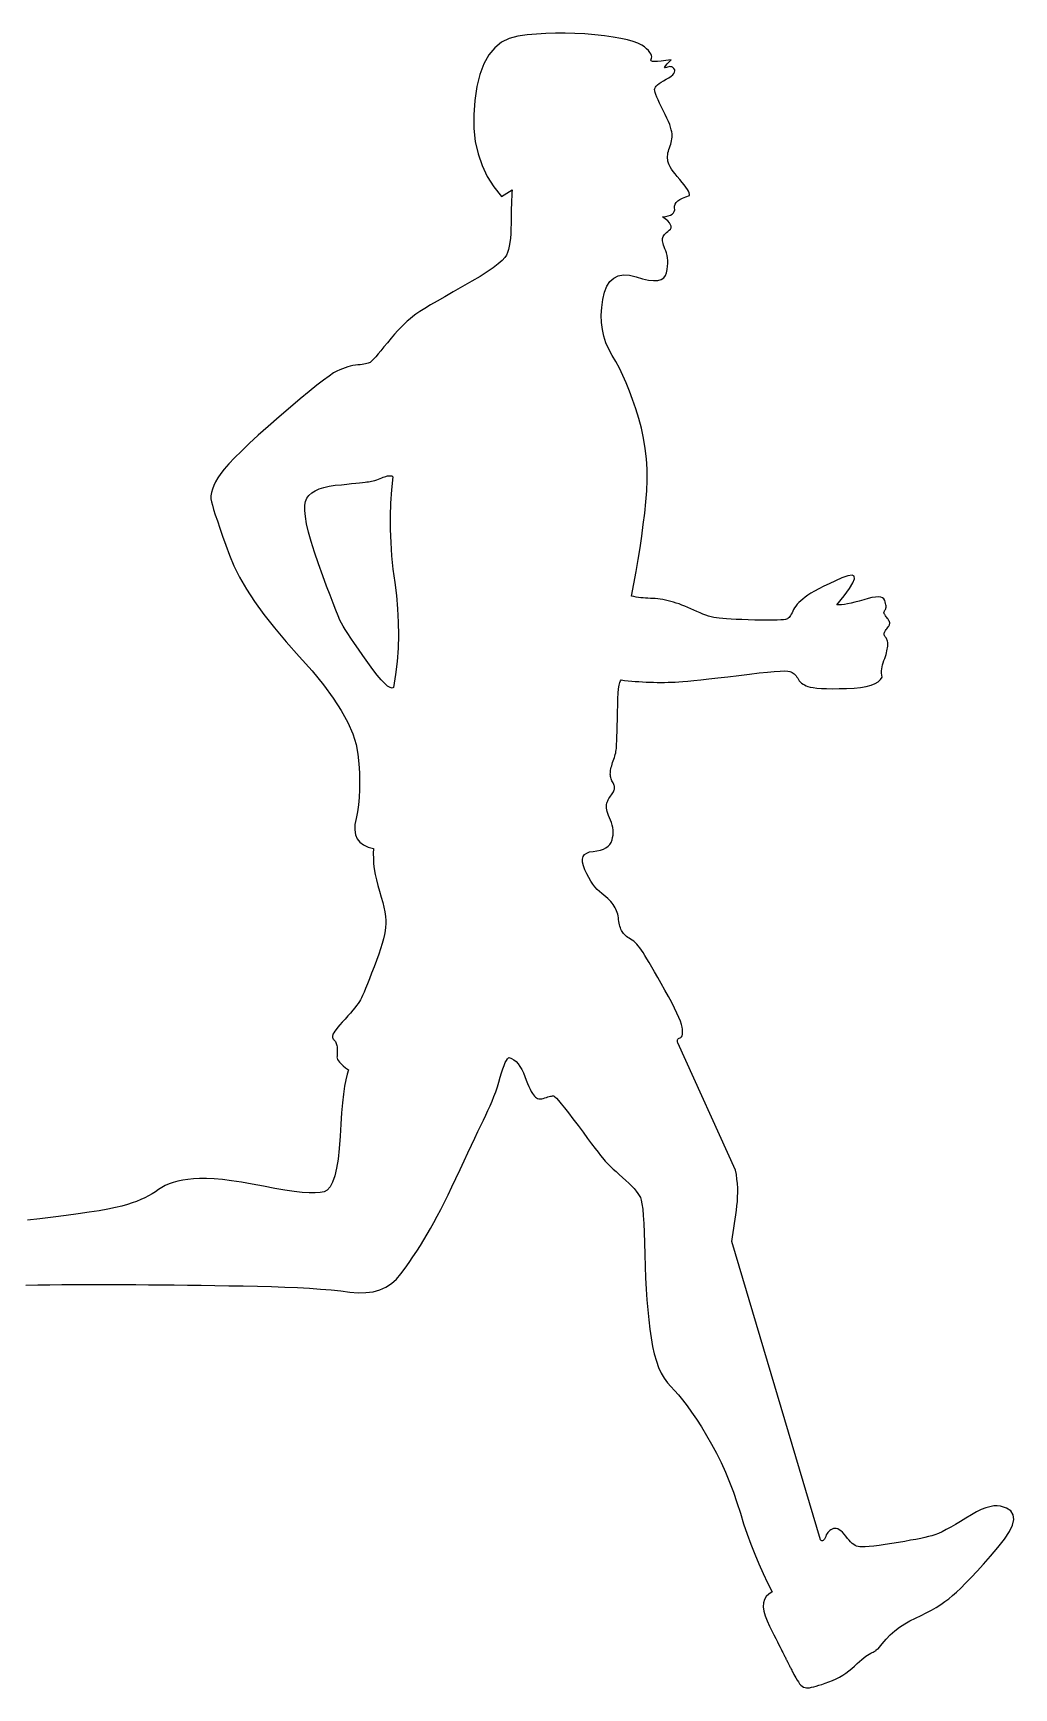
# Model space of a CAD drawing. Extents: x -2010 to 2171, y -750 to 1021.
# Drawn here: x -827 to 202, y -717 to 1021 of the extents above; entities that cross this region are included whole.
import ezdxf

# ---------------------------------------------------------------- set-up
doc = ezdxf.new("R2010")
doc.units = 0
doc.header["$LTSCALE"] = 20
doc.layers.add('_____1', color=7, linetype='CONTINUOUS')

msp = doc.modelspace()

# ---------------------------------------------------------------- linework, layer by layer
at = {"layer": '_____1', "color": 0, "linetype": 'CONTINUOUS', "flags": 128}
msp.add_lwpolyline([(-834.8, -293.8), (-822.3, -293.6), (-809.8, -293.4), (-797.2, -293.3), (-784.6, -293.3), (-771.8, -293.2), (-758.9, -293.2), (-745.9, -293.2), (-732.8, -293.2), (-719.6, -293.3), (-706.3, -293.4), (-692.8, -293.5), (-679.1, -293.6), (-665.1, -293.8), (-651, -294), (-636.5, -294.2), (-621.9, -294.4), (-607, -294.7), (-591.9, -295), (-577.1, -295.3), (-563, -295.8), (-549.7, -296.4), (-537.2, -297.1), (-525.5, -297.9), (-514.5, -298.9), (-504.3, -299.9), (-494.9, -301.1), (-486.2, -301.8), (-478, -301.7), (-470.4, -300.7), (-463.4, -298.8), (-457, -296), (-451.2, -292.2), (-445.9, -287.6), (-441.2, -282.1), (-436.9, -276.1), (-432.7, -270.2), (-428.6, -264.2), (-424.6, -258.2), (-420.8, -252.3), (-417.1, -246.3), (-413.6, -240.3), (-410.1, -234.3), (-406.7, -228.1), (-403.1, -221.5), (-399.5, -214.4), (-395.7, -206.9), (-391.7, -198.9), (-387.7, -190.6), (-383.5, -181.8), (-379.2, -172.5), (-374.9, -163.4), (-370.9, -154.8), (-367.2, -146.8), (-363.7, -139.4), (-360.4, -132.5), (-357.4, -126.2), (-354.7, -120.5), (-352.2, -115.4), (-349.9, -110.6), (-347.7, -105.7), (-345.6, -100.7), (-343.6, -95.8), (-341.8, -90.8), (-340, -85.8), (-338.4, -80.7), (-337, -75.6), (-335.6, -70.8), (-334.2, -66.6), (-333, -63.1), (-331.8, -60.2), (-330.6, -57.9), (-329.5, -56.2), (-328.5, -55.2), (-327.6, -54.8), (-327.6, -54.8), (-325.1, -55.9), (-322.7, -57.4), (-320.5, -59.2), (-318.4, -61.5), (-316.4, -64.2), (-314.5, -67.3), (-312.8, -70.8), (-311.2, -74.7), (-309.8, -78.6), (-308.3, -82.1), (-307, -85.3), (-305.7, -88), (-304.5, -90.5), (-303.3, -92.5), (-302.2, -94.1), (-301.2, -95.4), (-300.1, -96.4), (-299, -97.2), (-297.8, -97.8), (-296.4, -98.1), (-295, -98.2), (-293.5, -98.1), (-291.9, -97.8), (-290.2, -97.3), (-288.5, -96.7), (-287, -96.2), (-285.6, -95.8), (-284.3, -95.5), (-283.2, -95.3), (-282.2, -95.2), (-281.3, -95.2), (-280.6, -95.4), (-279.6, -96), (-278, -97.5), (-275.8, -100), (-273, -103.4), (-269.5, -107.7), (-265.4, -113), (-260.7, -119.1), (-255.4, -126.2), (-250.1, -133.4), (-245.3, -139.8), (-241.1, -145.4), (-237.4, -150.3), (-234.3, -154.4), (-231.7, -157.7), (-229.7, -160.3), (-228.2, -162.1), (-226.9, -163.6), (-225.2, -165.3), (-223.3, -167.3), (-221, -169.5), (-218.4, -172), (-215.5, -174.7), (-212.2, -177.6), (-208.7, -180.7), (-205.2, -183.9), (-202, -186.9), (-199.1, -189.8), (-196.6, -192.5), (-194.4, -195.1), (-192.6, -197.5), (-191.2, -199.7), (-190, -201.8), (-189.1, -204.6), (-188.3, -208.6), (-187.5, -214.1), (-186.9, -220.8), (-186.4, -229), (-185.9, -238.5), (-185.5, -249.3), (-185.2, -261.5), (-184.9, -274.1), (-184.5, -286.3), (-183.9, -298), (-183.2, -309.2), (-182.3, -319.9), (-181.2, -330.2), (-180.1, -340), (-178.7, -349.3), (-177.2, -358.1), (-175.4, -366.1), (-173.2, -373.5), (-170.8, -380.2), (-168, -386.3), (-165, -391.6), (-161.6, -396.3), (-157.9, -400.3), (-154, -404.3), (-149.9, -409), (-145.6, -414.4), (-141, -420.4), (-136.2, -427.2), (-131.2, -434.6), (-126, -442.7), (-120.6, -451.6), (-115.3, -460.8), (-110.1, -470.4), (-105.3, -480.2), (-100.7, -490.3), (-96.4, -500.6), (-92.3, -511.2), (-88.6, -522), (-85, -533.2), (-81.6, -544.3), (-77.9, -555.2), (-74, -565.9), (-69.9, -576.3), (-65.6, -586.5), (-61.1, -596.5), (-56.5, -606.3), (-51.6, -615.8), (-51.6, -615.8), (-55.1, -618.1), (-57.9, -620.8), (-59.8, -623.9), (-60.8, -627.5), (-61.1, -631.5), (-60.5, -636), (-59.1, -640.9), (-56.8, -646.3), (-54.3, -651.7), (-51.9, -656.6), (-49.8, -661), (-47.9, -664.9), (-46.1, -668.4), (-44.6, -671.5), (-43.4, -674), (-42.3, -676.1), (-41.4, -677.9), (-40.5, -679.5), (-39.8, -680.9), (-39.1, -682.2), (-38.6, -683.3), (-38.1, -684.2), (-37.7, -685), (-37.4, -685.6), (-37.2, -686.2), (-36.9, -686.7), (-36.6, -687.3), (-36.3, -687.8), (-36.1, -688.4), (-35.8, -689), (-35.4, -689.6), (-35.1, -690.1), (-34.8, -690.8), (-34.5, -691.4), (-34.1, -692.1), (-33.8, -692.8), (-33.4, -693.6), (-33, -694.4), (-32.6, -695.2), (-32.2, -696), (-31.8, -697), (-31.2, -698.1), (-30.6, -699.4), (-29.8, -700.9), (-28.9, -702.5), (-27.9, -704.3), (-26.7, -706.2), (-25.5, -708.4), (-24.2, -710.4), (-22.9, -712.2), (-21.5, -713.7), (-20.1, -714.8), (-18.7, -715.7), (-17.2, -716.3), (-15.7, -716.6), (-14.1, -716.6), (-12.4, -716.4), (-10.4, -716), (-8.1, -715.5), (-5.5, -714.8), (-2.6, -713.9), (0.6, -712.9), (4, -711.7), (7.8, -710.3), (11.6, -708.8), (15.4, -707.1), (18.9, -705.3), (22.4, -703.3), (25.6, -701.2), (28.8, -698.9), (31.8, -696.4), (34.7, -693.8), (37.4, -691.2), (40, -688.9), (42.4, -686.9), (44.6, -685.1), (46.7, -683.5), (48.5, -682.2), (50.3, -681.1), (51.8, -680.3), (53.2, -679.6), (54.4, -679), (55.4, -678.5), (56.2, -678), (56.8, -677.6), (57.3, -677.3), (57.5, -677.1), (57.6, -676.9), (57.6, -676.7), (57.7, -676.6), (57.9, -676.4), (58.1, -676.2), (58.4, -676.1), (58.7, -675.9), (59.1, -675.7), (59.6, -675.5), (59.6, -675.5), (63.6, -670.3), (67.8, -665.5), (72.3, -661), (77.1, -656.8), (82.1, -653), (87.4, -649.4), (92.9, -646.3), (98.8, -643.4), (104.6, -640.7), (110.1, -637.9), (115.4, -635), (120.4, -632.1), (125.2, -629.1), (129.6, -626.1), (133.8, -623), (137.7, -619.8), (137.7, -619.8), (137.7, -619.8), (141.8, -616.2), (146.3, -611.8), (151.4, -606.7), (157.1, -600.8), (163.3, -594.1), (170, -586.6), (177.3, -578.4), (185.1, -569.4), (192.2, -560.5), (197.4, -552.6), (200.7, -545.7), (202, -539.8), (201.4, -534.8), (198.9, -530.9), (194.4, -527.9), (188, -525.9), (188, -525.9), (184.6, -525.5), (180.9, -525.6), (176.8, -526.4), (172.4, -527.7), (167.7, -529.5), (162.7, -531.9), (157.4, -534.8), (151.7, -538.3), (146, -541.9), (140.7, -545.2), (135.7, -548), (131.1, -550.5), (126.8, -552.7), (122.8, -554.5), (119.2, -555.9), (115.9, -556.9), (112.5, -557.8), (108.6, -558.7), (104.2, -559.7), (99.2, -560.7), (93.6, -561.7), (87.6, -562.8), (81, -563.9), (73.8, -565), (66.8, -566.1), (60.5, -567), (55, -567.7), (50.2, -568.2), (46.1, -568.5), (42.8, -568.6), (40.3, -568.6), (38.5, -568.3), (37, -567.9), (35.5, -567.2), (34, -566.2), (32.4, -564.9), (30.7, -563.4), (29.1, -561.7), (27.3, -559.7), (25.6, -557.4), (23.8, -555.2), (22, -553.3), (20.4, -551.8), (18.7, -550.6), (17.1, -549.8), (15.6, -549.3), (14.1, -549.2), (12.6, -549.4), (11.2, -549.9), (9.9, -550.6), (8.7, -551.3), (7.7, -552.3), (6.7, -553.4), (5.9, -554.7), (5.1, -556.1), (4.5, -557.7), (3.9, -559.2), (3.3, -560.4), (2.6, -561.3), (2, -561.9), (1.3, -562.2), (0.5, -562.2), (-0.2, -561.9), (-1, -561.2), (-1, -561.2), (-94, -247.9), (-93.2, -243.2), (-92.5, -238.6), (-91.8, -233.9), (-91.1, -229.3), (-90.4, -224.6), (-89.8, -219.9), (-89.2, -215.3), (-88.6, -210.6), (-88.1, -206), (-87.9, -201.3), (-87.8, -196.6), (-87.8, -191.9), (-88.1, -187.2), (-88.6, -182.5), (-89.2, -177.8), (-90, -173.1), (-90, -173.1), (-150.6, -39.6), (-151, -38.7), (-151.1, -37.8), (-151.1, -37), (-150.9, -36.3), (-150.5, -35.7), (-150, -35.1), (-149.2, -34.7), (-148.3, -34.3), (-147.4, -33.8), (-146.7, -33.1), (-146.1, -32.1), (-145.8, -30.8), (-145.6, -29.2), (-145.6, -27.4), (-145.8, -25.3), (-146.2, -22.9), (-146.9, -20.1), (-148, -16.7), (-149.6, -12.8), (-151.7, -8.2), (-154.1, -3.1), (-157.1, 2.7), (-160.4, 9), (-164.3, 15.9), (-168.1, 22.8), (-171.7, 29.1), (-175.1, 34.9), (-178.1, 40.1), (-180.8, 44.7), (-183.2, 48.8), (-185.3, 52.3), (-187.2, 55.3), (-188.9, 57.8), (-190.5, 60.2), (-192.2, 62.3), (-193.8, 64.1), (-195.4, 65.8), (-197, 67.2), (-198.6, 68.4), (-200.2, 69.4), (-201.7, 70.3), (-203.1, 71.2), (-204.4, 72.1), (-205.6, 73.1), (-206.7, 74.2), (-207.6, 75.2), (-208.4, 76.3), (-209.2, 77.4), (-209.8, 78.6), (-210.4, 79.9), (-210.9, 81.3), (-211.4, 82.9), (-211.8, 84.5), (-212.2, 86.2), (-212.5, 88), (-212.8, 89.9), (-213, 91.8), (-213.4, 93.7), (-213.8, 95.5), (-214.4, 97.3), (-215, 99), (-215.7, 100.7), (-216.5, 102.4), (-217.4, 104), (-218.4, 105.6), (-219.6, 107.2), (-221, 108.8), (-222.6, 110.5), (-224.3, 112.2), (-226.3, 113.9), (-228.4, 115.6), (-230.6, 117.4), (-233, 119.3), (-235.3, 121.6), (-237.6, 124.2), (-239.8, 127.2), (-242, 130.4), (-244.1, 134), (-246.2, 138), (-248.2, 142.2), (-249.8, 146.4), (-250.7, 150.1), (-250.8, 153.3), (-250.1, 156), (-248.6, 158.1), (-246.3, 159.8), (-243.3, 160.9), (-239.5, 161.5), (-235.5, 162.1), (-231.9, 162.9), (-228.8, 163.9), (-226.1, 165.3), (-223.9, 166.9), (-222.1, 168.8), (-220.7, 171), (-219.7, 173.5), (-219.1, 176.1), (-218.7, 178.7), (-218.6, 181.3), (-218.7, 183.9), (-219, 186.5), (-219.6, 189.1), (-220.4, 191.7), (-221.4, 194.2), (-222.5, 196.7), (-223.4, 199), (-224.2, 201.2), (-224.8, 203.2), (-225.2, 205), (-225.5, 206.7), (-225.6, 208.2), (-225.6, 209.5), (-225.4, 210.7), (-225.2, 212), (-224.8, 213.2), (-224.3, 214.5), (-223.7, 215.7), (-223, 217), (-222.2, 218.3), (-221.3, 219.5), (-220.4, 220.8), (-219.6, 221.9), (-218.9, 223.1), (-218.3, 224.1), (-217.8, 225.1), (-217.5, 226), (-217.2, 226.8), (-217.1, 227.6), (-217.1, 228.4), (-217.1, 229.2), (-217.3, 230), (-217.5, 230.8), (-217.8, 231.7), (-218.2, 232.7), (-218.7, 233.6), (-219.3, 234.6), (-219.9, 235.6), (-220.4, 236.7), (-220.8, 237.8), (-221.1, 239), (-221.4, 240.2), (-221.5, 241.4), (-221.6, 242.7), (-221.5, 244), (-221.4, 245.4), (-221.2, 246.8), (-220.9, 248.3), (-220.6, 249.8), (-220.1, 251.4), (-219.6, 253.1), (-219.1, 254.7), (-218.4, 256.5), (-217.8, 258.2), (-217.2, 260), (-216.7, 261.6), (-216.3, 263.3), (-215.9, 264.9), (-215.6, 266.5), (-215.3, 268), (-215.2, 269.5), (-215, 271.4), (-214.9, 274.2), (-214.7, 277.7), (-214.6, 282.1), (-214.4, 287.3), (-214.3, 293.3), (-214.1, 300.1), (-214, 307.8), (-213.8, 315.4), (-213.5, 322), (-213.2, 327.6), (-212.8, 332.3), (-212.3, 336.1), (-211.7, 338.8), (-211, 340.6), (-210.3, 341.5), (-210.3, 341.5), (-206.6, 341), (-202.9, 340.6), (-199.1, 340.3), (-195.4, 340), (-191.6, 339.7), (-187.7, 339.5), (-183.9, 339.3), (-180, 339.1), (-176.1, 339), (-172.3, 338.9), (-168.4, 338.9), (-164.6, 338.9), (-160.9, 339), (-157.1, 339.1), (-153.4, 339.2), (-149.7, 339.4), (-145.5, 339.7), (-140.3, 340.2), (-134, 340.8), (-126.6, 341.6), (-118.2, 342.6), (-108.8, 343.6), (-98.3, 344.9), (-86.8, 346.3), (-75.5, 347.7), (-65.4, 348.8), (-56.7, 349.7), (-49.4, 350.4), (-43.3, 350.8), (-38.6, 350.9), (-35.3, 350.8), (-33.3, 350.5), (-32, 350), (-30.7, 349.4), (-29.6, 348.7), (-28.5, 347.8), (-27.5, 346.8), (-26.6, 345.7), (-25.7, 344.5), (-24.9, 343.2), (-24.1, 341.8), (-23.2, 340.5), (-22, 339.3), (-20.8, 338.2), (-19.3, 337.2), (-17.7, 336.3), (-16, 335.4), (-14.1, 334.6), (-11.8, 333.9), (-8.6, 333.4), (-4.7, 332.9), (0, 332.6), (5.5, 332.4), (11.7, 332.3), (18.7, 332.4), (26.5, 332.5), (34.3, 332.9), (41.1, 333.6), (47.1, 334.6), (52.2, 335.9), (56.4, 337.6), (59.7, 339.6), (62.1, 341.9), (63.7, 344.5), (63.7, 344.5), (63.3, 346.6), (63.2, 348.7), (63.2, 350.9), (63.4, 353), (63.7, 355.2), (64.2, 357.4), (64.8, 359.6), (65.6, 361.9), (66.4, 364.1), (67.1, 366.2), (67.8, 368.2), (68.3, 370.1), (68.8, 372), (69.1, 373.7), (69.4, 375.3), (69.6, 376.9), (69.6, 378.3), (69.6, 379.7), (69.6, 380.9), (69.4, 382.1), (69.1, 383.1), (68.8, 384), (68.4, 384.9), (67.8, 385.6), (67.3, 386.3), (66.9, 386.9), (66.5, 387.5), (66.2, 388), (66, 388.5), (65.8, 389), (65.7, 389.5), (65.7, 389.9), (65.7, 390.3), (65.9, 390.8), (66.1, 391.4), (66.5, 392), (66.9, 392.7), (67.4, 393.5), (68.1, 394.4), (68.8, 395.3), (69.5, 396.2), (70.1, 397.1), (70.6, 397.9), (71.1, 398.7), (71.4, 399.4), (71.6, 400), (71.7, 400.6), (71.7, 401.2), (71.7, 401.7), (71.5, 402.3), (71.3, 403), (70.9, 403.7), (70.5, 404.5), (70, 405.3), (69.4, 406.1), (68.7, 407), (68, 407.9), (67.4, 408.7), (66.9, 409.5), (66.5, 410.1), (66.1, 410.6), (65.8, 411.1), (65.7, 411.5), (65.6, 411.7), (65.5, 412), (65.6, 412.3), (65.7, 412.7), (65.8, 413.1), (66.1, 413.6), (66.3, 414.1), (66.7, 414.7), (67.1, 415.3), (67.5, 416.1), (67.7, 416.9), (67.8, 417.9), (67.8, 419.1), (67.7, 420.3), (67.4, 421.7), (67, 423.3), (66.5, 425), (65.6, 426.5), (64.2, 427.6), (62.2, 428.3), (59.7, 428.6), (56.7, 428.5), (53.1, 428), (49, 427.1), (44.4, 425.7), (39.6, 424.3), (35.2, 423.1), (31.2, 422.1), (27.5, 421.3), (24.1, 420.7), (21.1, 420.4), (18.5, 420.2), (16.1, 420.3), (16.1, 420.3), (23.8, 429.6), (29.4, 437.3), (33.1, 443.3), (34.8, 447.7), (34.5, 450.3), (32.2, 451.4), (27.9, 450.8), (21.6, 448.5), (14.7, 445.4), (8.3, 442.5), (2.6, 439.8), (-2.6, 437.2), (-7.1, 434.8), (-11.1, 432.5), (-14.4, 430.3), (-17.2, 428.4), (-19.5, 426.4), (-21.6, 424.6), (-23.6, 422.7), (-25.3, 420.9), (-26.8, 419), (-28.1, 417.2), (-29.2, 415.5), (-30, 413.7), (-30.8, 412), (-31.6, 410.6), (-32.4, 409.2), (-33.2, 408.1), (-34, 407.1), (-34.8, 406.4), (-35.6, 405.8), (-36.5, 405.3), (-37.7, 405), (-39.8, 404.7), (-42.7, 404.5), (-46.4, 404.4), (-51, 404.3), (-56.4, 404.3), (-62.6, 404.3), (-69.7, 404.4), (-76.8, 404.6), (-83.4, 404.8), (-89.4, 405), (-94.7, 405.2), (-99.5, 405.5), (-103.6, 405.9), (-107.2, 406.2), (-110.2, 406.7), (-112.9, 407.2), (-115.6, 407.8), (-118.5, 408.6), (-121.4, 409.5), (-124.4, 410.6), (-127.4, 411.8), (-130.6, 413.2), (-133.8, 414.7), (-137, 416.2), (-140.1, 417.6), (-143.2, 418.9), (-146.3, 420.1), (-149.3, 421.2), (-152.3, 422.2), (-155.2, 423.1), (-158.1, 423.9), (-160.9, 424.6), (-163.7, 425.2), (-166.4, 425.8), (-169.1, 426.2), (-171.8, 426.6), (-174.4, 426.8), (-177, 427), (-179.5, 427.1), (-182, 427.2), (-184.5, 427.4), (-187, 427.6), (-189.5, 427.8), (-191.9, 428.1), (-194.3, 428.5), (-196.8, 428.9), (-199.2, 429.4), (-199.2, 429.4), (-196.7, 442.4), (-194.4, 455.2), (-192.2, 467.8), (-190.3, 480.2), (-188.5, 492.5), (-186.9, 504.6), (-185.4, 516.5), (-184.1, 528.3), (-183.2, 539.9), (-182.8, 551.3), (-183, 562.6), (-183.6, 573.6), (-184.8, 584.5), (-186.6, 595.2), (-188.9, 605.8), (-191.7, 616.1), (-194.8, 626.1), (-198.1, 635.7), (-201.4, 644.7), (-204.8, 653.2), (-208.4, 661.2), (-212, 668.7), (-215.8, 675.7), (-219.6, 682.2), (-223.2, 688.6), (-226.1, 695.3), (-228.3, 702.2), (-229.9, 709.4), (-230.8, 716.8), (-231, 724.5), (-230.6, 732.5), (-229.5, 740.7), (-227.7, 748.4), (-225.2, 754.8), (-221.9, 759.8), (-217.9, 763.4), (-213.2, 765.7), (-207.7, 766.7), (-201.5, 766.3), (-194.5, 764.6), (-187.6, 762.6), (-181.5, 761.3), (-176.3, 760.7), (-171.8, 760.9), (-168.2, 761.8), (-165.4, 763.5), (-163.5, 765.9), (-162.4, 769), (-161.8, 772.4), (-161.4, 775.7), (-161.2, 778.8), (-161.2, 781.8), (-161.5, 784.6), (-161.9, 787.2), (-162.5, 789.7), (-163.4, 792), (-164.2, 794.1), (-165, 796.1), (-165.6, 797.9), (-166.1, 799.6), (-166.4, 801.2), (-166.6, 802.5), (-166.7, 803.8), (-166.7, 804.9), (-166.4, 805.9), (-166, 806.9), (-165.5, 808), (-164.7, 809), (-163.7, 810.1), (-162.6, 811.2), (-161.3, 812.4), (-159.8, 813.5), (-158.5, 814.8), (-157.8, 816.2), (-157.8, 817.7), (-158.3, 819.4), (-159.5, 821.3), (-161.3, 823.3), (-163.8, 825.4), (-166.8, 827.7), (-166.8, 827.7), (-163.6, 828), (-160.8, 828.6), (-158.5, 829.4), (-156.7, 830.4), (-155.3, 831.7), (-154.4, 833.2), (-153.9, 835), (-154, 837), (-154, 839), (-153.4, 840.9), (-152.3, 842.7), (-150.7, 844.4), (-148.5, 846), (-145.7, 847.4), (-142.4, 848.8), (-138.5, 850), (-138.5, 850), (-138.5, 851.2), (-138.8, 852.7), (-139.5, 854.5), (-140.6, 856.4), (-142.1, 858.7), (-143.9, 861.1), (-146.1, 863.8), (-148.7, 866.8), (-151.3, 869.8), (-153.6, 872.6), (-155.6, 875.2), (-157.3, 877.7), (-158.7, 880), (-159.8, 882.2), (-160.6, 884.1), (-161.1, 885.9), (-161.3, 887.6), (-161.5, 889.3), (-161.4, 891.1), (-161.3, 892.9), (-161, 894.7), (-160.6, 896.5), (-160, 898.3), (-159.4, 900.2), (-158.6, 902), (-158, 903.9), (-157.6, 905.7), (-157.2, 907.5), (-156.9, 909.4), (-156.7, 911.2), (-156.7, 913), (-156.7, 914.8), (-157, 916.7), (-157.5, 919), (-158.2, 921.6), (-159.2, 924.5), (-160.5, 927.7), (-162.1, 931.2), (-163.9, 935.1), (-166, 939.3), (-168.1, 943.4), (-169.9, 947.1), (-171.4, 950.5), (-172.7, 953.4), (-173.7, 956), (-174.4, 958.1), (-174.8, 959.8), (-175, 961.2), (-174.8, 962.3), (-174.2, 963.6), (-173.3, 964.8), (-172, 966.2), (-170.3, 967.6), (-168.2, 969), (-165.7, 970.5), (-162.9, 972.1), (-160.1, 973.7), (-157.8, 975.2), (-156, 976.7), (-154.7, 978.1), (-154, 979.5), (-153.7, 980.8), (-153.9, 982.1), (-154.7, 983.4), (-154.7, 983.4), (-155.4, 984.1), (-156.2, 984.7), (-157.1, 985), (-158, 985.2), (-159.1, 985.3), (-160.2, 985.2), (-161.4, 984.9), (-162.7, 984.4), (-163.8, 984), (-164.4, 984), (-164.5, 984.5), (-164.1, 985.3), (-163.3, 986.5), (-161.9, 988.1), (-160.1, 990.1), (-157.7, 992.5), (-157.7, 992.5), (-163.3, 991.6), (-168.1, 991), (-172, 990.7), (-175, 990.6), (-177.2, 990.8), (-178.6, 991.3), (-179.1, 992), (-178.8, 993.1), (-178.2, 994.3), (-178.1, 995.6), (-178.3, 997.1), (-179, 998.6), (-180.1, 1000.3), (-181.5, 1002.1), (-183.4, 1004), (-185.6, 1006), (-188.6, 1008), (-192.6, 1009.8), (-197.6, 1011.6), (-203.6, 1013.3), (-210.6, 1014.8), (-218.6, 1016.2), (-227.7, 1017.5), (-237.8, 1018.6), (-248.3, 1019.6), (-258.7, 1020.2), (-269, 1020.5), (-279.1, 1020.5), (-289.1, 1020.2), (-299, 1019.5), (-308.8, 1018.6), (-318.5, 1017.3), (-327.6, 1015), (-335.7, 1010.9), (-342.8, 1005.1), (-349, 997.6), (-354.2, 988.3), (-358.4, 977.2), (-361.6, 964.4), (-363.8, 949.8), (-364.9, 934.7), (-364.7, 920.3), (-363.2, 906.6), (-360.3, 893.7), (-356.1, 881.4), (-350.6, 869.9), (-343.8, 859.1), (-335.6, 848.9), (-335.6, 848.9), (-324.5, 856), (-324.8, 852.8), (-325, 849.2), (-325.2, 845.3), (-325.4, 841.1), (-325.5, 836.5), (-325.6, 831.6), (-325.7, 826.3), (-325.7, 820.7), (-325.8, 815.1), (-326, 809.9), (-326.4, 805.2), (-326.9, 800.8), (-327.6, 796.9), (-328.4, 793.3), (-329.4, 790.2), (-330.5, 787.5), (-332.2, 784.8), (-335.1, 781.7), (-339.2, 778.2), (-344.4, 774.2), (-350.7, 769.9), (-358.1, 765.1), (-366.7, 760), (-376.5, 754.4), (-386.3, 748.9), (-395.2, 743.8), (-403.2, 739.2), (-410.2, 735.1), (-416.3, 731.3), (-421.4, 728.1), (-425.6, 725.3), (-428.9, 722.9), (-431.7, 720.7), (-434.7, 718), (-437.8, 715.1), (-441.1, 711.8), (-444.5, 708.2), (-448, 704.3), (-451.6, 700.1), (-455.4, 695.5), (-459.1, 691), (-462.3, 687.1), (-465.2, 683.7), (-467.7, 680.8), (-469.8, 678.5), (-471.5, 676.7), (-472.8, 675.4), (-473.7, 674.7), (-474.5, 674.3), (-475.6, 673.9), (-476.9, 673.5), (-478.4, 673.2), (-480.1, 672.9), (-482, 672.6), (-484.2, 672.3), (-486.6, 672.1), (-489.1, 671.8), (-491.7, 671.4), (-494.4, 670.8), (-497.1, 670.1), (-499.8, 669.2), (-502.6, 668.2), (-505.5, 667), (-508.4, 665.7), (-511.9, 663.7), (-516.6, 660.5), (-522.4, 656.3), (-529.4, 650.9), (-537.6, 644.3), (-546.9, 636.6), (-557.3, 627.8), (-568.9, 617.8), (-580.6, 607.7), (-591.1, 598.3), (-600.4, 589.7), (-608.7, 581.8), (-615.8, 574.7), (-621.8, 568.4), (-626.6, 562.8), (-630.3, 558.1), (-633.3, 553.8), (-635.7, 549.6), (-637.6, 545.7), (-639.1, 541.9), (-640.1, 538.3), (-640.6, 534.8), (-640.6, 531.5), (-640.1, 528.5), (-639.1, 524.9), (-637.8, 520.4), (-636.1, 514.9), (-633.9, 508.4), (-631.3, 500.9), (-628.4, 492.4), (-625, 482.9), (-621.2, 472.4), (-616.6, 461.1), (-610.7, 449.3), (-603.5, 436.9), (-595, 423.9), (-585.2, 410.3), (-574.1, 396.2), (-561.7, 381.4), (-548, 366.2), (-534.5, 350.9), (-522.7, 336.4), (-512.5, 322.5), (-504, 309.3), (-497.1, 296.8), (-491.9, 285), (-488.3, 273.8), (-486.4, 263.4), (-485.5, 253.4), (-484.9, 244), (-484.6, 234.9), (-484.7, 226.3), (-485.1, 218.1), (-485.9, 210.3), (-487, 202.9), (-488.4, 196), (-489.5, 189.6), (-489.7, 184), (-488.9, 179), (-487.1, 174.7), (-484.3, 171.1), (-480.5, 168.3), (-475.8, 166.1), (-470.1, 164.6), (-470.1, 164.6), (-470.3, 159.4), (-470.2, 154.1), (-469.9, 148.6), (-469.2, 143.1), (-468.3, 137.4), (-467, 131.6), (-465.5, 125.6), (-463.7, 119.6), (-461.9, 113.6), (-460.4, 108), (-459.1, 102.8), (-458.2, 97.9), (-457.5, 93.3), (-457.2, 89.1), (-457.1, 85.3), (-457.3, 81.8), (-457.8, 78.2), (-458.6, 74.2), (-459.7, 69.7), (-461, 64.8), (-462.7, 59.3), (-464.6, 53.5), (-466.9, 47.1), (-469.4, 40.3), (-472, 33.6), (-474.3, 27.6), (-476.4, 22.3), (-478.3, 17.6), (-480, 13.6), (-481.5, 10.2), (-482.8, 7.6), (-483.8, 5.6), (-484.9, 3.8), (-486.2, 1.9), (-487.8, -0.3), (-489.7, -2.7), (-491.9, -5.3), (-494.3, -8.2), (-496.9, -11.2), (-499.9, -14.5), (-502.8, -17.7), (-505.3, -20.6), (-507.5, -23.1), (-509.3, -25.4), (-510.8, -27.4), (-511.8, -29), (-512.6, -30.4), (-512.9, -31.4), (-513.1, -32.2), (-513.1, -33), (-513, -33.8), (-512.9, -34.5), (-512.6, -35.2), (-512.2, -35.8), (-511.7, -36.4), (-511.1, -36.9), (-510.5, -37.5), (-510, -38.2), (-509.5, -39), (-509.1, -40), (-508.8, -41.1), (-508.5, -42.2), (-508.3, -43.5), (-508.2, -45), (-508.2, -46.4), (-508.1, -47.8), (-508.1, -49.1), (-508.1, -50.4), (-508.1, -51.5), (-508.2, -52.6), (-508.3, -53.7), (-508.4, -54.6), (-508.3, -55.7), (-507.8, -56.9), (-506.9, -58.3), (-505.6, -59.8), (-503.9, -61.6), (-501.8, -63.5), (-499.3, -65.6), (-496.4, -67.9), (-496.4, -67.9), (-497.8, -72.5), (-499.1, -78.2), (-500.4, -85.1), (-501.5, -93.2), (-502.6, -102.5), (-503.5, -113), (-504.4, -124.7), (-505.1, -137.6), (-506, -150.3), (-507.3, -161.5), (-508.9, -171.1), (-510.8, -179.1), (-513.1, -185.6), (-515.7, -190.6), (-518.7, -194), (-522, -195.8), (-526.1, -196.7), (-531.3, -197.1), (-537.6, -197), (-544.9, -196.5), (-553.4, -195.6), (-563, -194.2), (-573.7, -192.4), (-585.5, -190.1), (-597.5, -187.8), (-608.6, -185.9), (-619, -184.3), (-628.6, -183.1), (-637.4, -182.3), (-645.4, -181.9), (-652.6, -181.8), (-659, -182.2), (-664.9, -182.8), (-670.3, -183.6), (-675.4, -184.7), (-680.2, -186), (-684.6, -187.6), (-688.6, -189.3), (-692.3, -191.3), (-695.6, -193.6), (-698.8, -195.9), (-702.3, -198.1), (-706.1, -200.2), (-710, -202.2), (-714.2, -204.1), (-718.7, -205.9), (-723.4, -207.6), (-728.3, -209.2), (-734, -210.8), (-740.8, -212.4), (-748.8, -214), (-758, -215.7), (-768.3, -217.4), (-779.9, -219.1), (-792.6, -220.8), (-806.4, -222.5), (-820.3, -224.2), (-833.1, -225.7)], dxfattribs=at)
msp.add_lwpolyline([(-449.9, 554.8), (-451.2, 541), (-452.1, 527.1), (-452.5, 513.3), (-452.5, 499.4), (-452, 485.6), (-451.1, 471.7), (-449.7, 457.8), (-447.8, 443.9), (-446, 430), (-444.8, 416.2), (-444.1, 402.3), (-443.9, 388.5), (-444.3, 374.7), (-445.3, 360.9), (-446.8, 347.1), (-448.9, 333.4), (-448.9, 333.4), (-450.5, 332.9), (-452.6, 333.4), (-455.2, 335.1), (-458.3, 337.8), (-462, 341.7), (-466.1, 346.6), (-470.8, 352.6), (-476, 359.7), (-481.2, 367.1), (-485.9, 373.8), (-490.1, 379.9), (-493.8, 385.4), (-497, 390.2), (-499.7, 394.4), (-501.9, 398), (-503.6, 401), (-505.3, 404.3), (-507.3, 408.9), (-509.7, 414.7), (-512.5, 421.9), (-515.7, 430.3), (-519.3, 440), (-523.3, 450.9), (-527.6, 463.2), (-531.8, 475.5), (-535.3, 486.7), (-538.1, 496.6), (-540.2, 505.4), (-541.5, 513), (-542.2, 519.5), (-542.1, 524.8), (-541.4, 528.9), (-539.9, 532.2), (-537.8, 535.2), (-534.9, 537.8), (-531.4, 540.1), (-527.1, 542.1), (-522.2, 543.6), (-516.5, 544.9), (-510.2, 545.8), (-503.8, 546.4), (-498.1, 547), (-493, 547.6), (-488.5, 548.1), (-484.7, 548.5), (-481.5, 548.8), (-478.9, 549.1), (-477, 549.3), (-475.4, 549.5), (-473.7, 549.8), (-472, 550.1), (-470.3, 550.6), (-468.5, 551), (-466.7, 551.6), (-464.9, 552.2), (-463.1, 552.9), (-461.3, 553.6), (-459.8, 554.2), (-458.4, 554.7), (-457.2, 555.1), (-456.3, 555.4), (-455.5, 555.6), (-454.9, 555.7), (-454.6, 555.8), (-454.3, 555.7), (-454, 555.7), (-453.7, 555.7), (-453.4, 555.8), (-453.1, 555.8), (-452.8, 555.8), (-452.5, 555.8), (-452.1, 555.9), (-451.8, 555.9), (-451.5, 555.9), (-451.2, 555.8), (-450.9, 555.7), (-450.6, 555.5), (-450.3, 555.3), (-450.1, 555.1), (-449.9, 554.8), (-449.9, 554.8)], close=True, dxfattribs=at)

doc.saveas('drawing.dxf')
